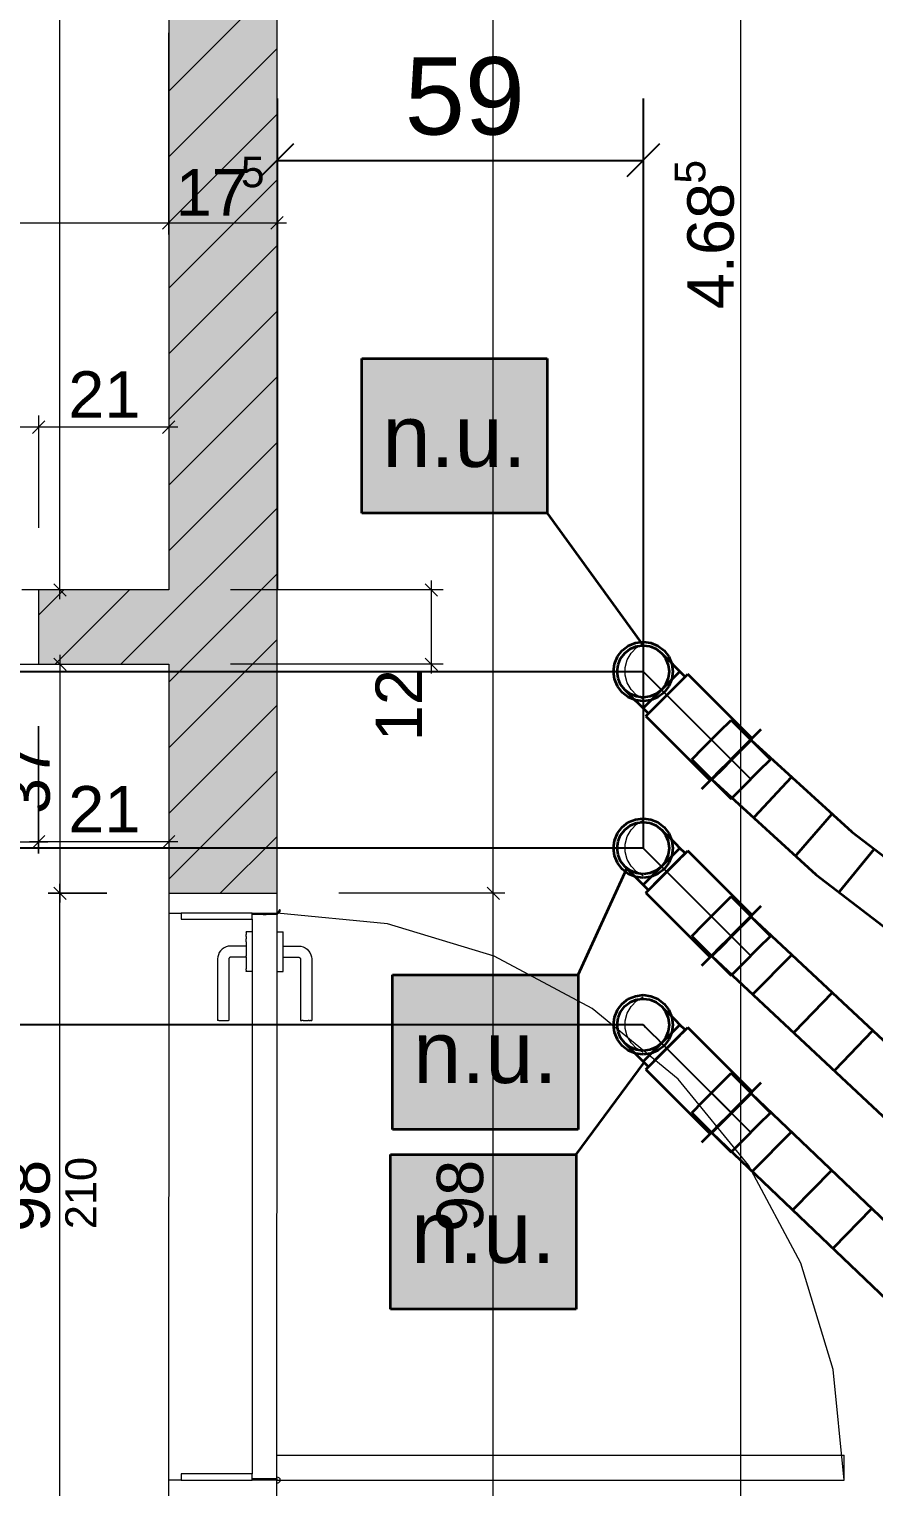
# Model space of a CAD drawing. Extents: x 0 to 1189, y 0 to 841.
# Drawn here: x 161.24 to 188.52, y 641.16 to 688.26 of the extents above; entities that cross this region are included whole.
import ezdxf
from ezdxf.lldxf.tags import DXFTag

# ---------------------------------------------------------------- set-up
doc = ezdxf.new("R2010")
doc.units = 0
doc.linetypes.add('_Hiddenline_', pattern=[3, 2, -1])
doc.layers.get('0').update_dxf_attribs({"lineweight": 35})
for name, color, linetype, lineweight in [('211.6 Mauerwerk Kontur', 7, 'Continuous', 25), ('255 Plangrafiken', 7, 'Continuous', 25), ('273.0 Innentüren', 7, 'Continuous', 25), ('Bemassung', 7, 'Continuous', 25), ('Hilfskörper', 7, 'Continuous', 25)]:
    doc.layers.add(name, color=color, linetype=linetype, lineweight=lineweight)
doc.layers.add('L_Abluft_eingelegt', color=7, linetype='fein_strichliert', lineweight=35, true_color=0xffcc00)
doc.layers.add('L_Mass', color=5, linetype='Continuous', lineweight=25, true_color=0x0000ff)
doc.styles.get("Standard").update_dxf_attribs({"font": 'arial.ttf'})
tags = doc.linetypes.add('DASHED2', pattern=[9.525, 6.35, -3.175]).pattern_tags.tags
tags[6:7] = [DXFTag(74, 4), DXFTag(75, 0), DXFTag(340, '0'), DXFTag(46, 1.0), DXFTag(50, 0.0), DXFTag(44, 0.0), DXFTag(45, 0.0)]
tags[4:5] = [DXFTag(74, 4), DXFTag(75, 0), DXFTag(340, '0'), DXFTag(46, 1.0), DXFTag(50, 0.0), DXFTag(44, 0.0), DXFTag(45, 0.0)]
tags = doc.linetypes.add('fein_strichliert', pattern=[4, 1, -2, 1]).pattern_tags.tags
tags[8:9] = [DXFTag(74, 4), DXFTag(75, 0), DXFTag(340, '0'), DXFTag(46, 0.0), DXFTag(50, 0.0), DXFTag(44, 0.0), DXFTag(45, 0.0)]
tags[6:7] = [DXFTag(74, 4), DXFTag(75, 0), DXFTag(340, '0'), DXFTag(46, 0.0), DXFTag(50, 0.0), DXFTag(44, 0.0), DXFTag(45, 0.0)]
tags[4:5] = [DXFTag(74, 4), DXFTag(75, 0), DXFTag(340, '0'), DXFTag(46, 0.0), DXFTag(50, 0.0), DXFTag(44, 0.0), DXFTag(45, 0.0)]
tags = doc.linetypes.add('STRICHPUNKT2', pattern=[12.7, 6.35, -3.175, 0, -3.175]).pattern_tags.tags
tags[10:11] = [DXFTag(74, 4), DXFTag(75, 0), DXFTag(340, '0'), DXFTag(46, 0.0), DXFTag(50, 0.0), DXFTag(44, 0.0), DXFTag(45, 0.0)]
tags[8:9] = [DXFTag(74, 4), DXFTag(75, 0), DXFTag(340, '0'), DXFTag(46, 0.0), DXFTag(50, 0.0), DXFTag(44, 0.0), DXFTag(45, 0.0)]
tags[6:7] = [DXFTag(74, 4), DXFTag(75, 0), DXFTag(340, '0'), DXFTag(46, 0.0), DXFTag(50, 0.0), DXFTag(44, 0.0), DXFTag(45, 0.0)]
tags[4:5] = [DXFTag(74, 4), DXFTag(75, 0), DXFTag(340, '0'), DXFTag(46, 0.0), DXFTag(50, 0.0), DXFTag(44, 0.0), DXFTag(45, 0.0)]
tags = doc.linetypes.add('Wipeout_Contour', pattern=[1, 0, -1]).pattern_tags.tags
tags[6:7] = [DXFTag(74, 4), DXFTag(75, 0), DXFTag(340, '0'), DXFTag(46, 1.0), DXFTag(50, 0.0), DXFTag(44, 0.0), DXFTag(45, 0.0)]
tags[4:5] = [DXFTag(74, 4), DXFTag(75, 0), DXFTag(340, '0'), DXFTag(46, 1.0), DXFTag(50, 0.0), DXFTag(44, 0.0), DXFTag(45, 0.0)]

# ---------------------------------------------------------------- blocks, each defined once
blk = doc.blocks.new('Referenz-A0SO6TOG06', base_point=(4.401, 96.704))
at = {"layer": '211.6 Mauerwerk Kontur', "color": 0, "lineweight": 18}
for p, q in [((165.745, 728.441), (165.743, 670.141)), ((169.243, 660.341), (169.245, 728.441)), ((165.743, 670.141), (161.543, 670.142)), ((161.543, 670.142), (161.543, 667.742)), ((161.543, 667.742), (165.743, 667.741)), ((165.743, 667.741), (165.743, 660.341)), ((165.743, 660.341), (169.243, 660.341))]:
    blk.add_line(p, q, dxfattribs=at)
at = {"layer": '255 Plangrafiken', "color": 0, "linetype": 'Wipeout_Contour', "lineweight": 0, "ltscale": 50.118376}
for p, q in [((165.745, 728.441), (165.743, 670.141)), ((169.243, 660.341), (169.245, 728.441)), ((165.743, 670.141), (161.543, 670.142)), ((161.543, 670.142), (161.543, 667.742)), ((161.543, 667.742), (165.743, 667.741)), ((165.743, 667.741), (165.743, 660.341)), ((165.743, 660.341), (169.243, 660.341))]:
    blk.add_line(p, q, dxfattribs=at)
at = {"layer": '255 Plangrafiken', "color": 0, "lineweight": 13}
for p, q in [((165.744, 686.256), (169.244, 689.756)), ((165.744, 684.134), (169.244, 687.634)), ((165.744, 682.013), (169.244, 685.513)), ((165.744, 679.892), (169.244, 683.392)), ((165.744, 677.77), (169.244, 681.27)), ((165.743, 675.649), (169.243, 679.149)), ((165.743, 673.528), (169.243, 677.028)), ((165.743, 671.406), (169.243, 674.906)), ((164.2, 667.741), (169.243, 672.785)), ((165.743, 667.163), (169.243, 670.663)), ((161.543, 669.327), (162.357, 670.141)), ((162.079, 667.742), (164.479, 670.141)), ((165.743, 665.042), (169.243, 668.542)), ((165.743, 662.921), (169.243, 666.421)), ((165.743, 660.799), (169.243, 664.299)), ((167.406, 660.341), (169.243, 662.178))]:
    blk.add_line(p, q, dxfattribs=at)
at = {"layer": '255 Plangrafiken', "color": 7, "linetype": 'Wipeout_Contour', "lineweight": 0, "ltscale": 50.118376, "true_color": 0xffffff}
for points in [[(165.743, 670.141), (169.243, 670.141), (165.745, 728.441)], [(169.243, 670.141), (165.745, 728.441), (169.245, 728.441)], [(161.543, 670.141), (165.743, 670.141), (161.543, 670.142)], [(169.243, 667.742), (161.543, 667.742), (169.243, 670.141)], [(161.543, 667.742), (169.243, 670.141), (161.543, 670.141)], [(165.743, 667.741), (169.243, 667.742), (161.543, 667.742)], [(169.243, 667.741), (165.743, 667.741), (169.243, 667.742)], [(169.243, 660.341), (165.743, 660.341), (169.243, 667.741)], [(165.743, 660.341), (169.243, 667.741), (165.743, 667.741)], [(169.243, 660.341), (169.243, 660.341), (165.743, 660.341)]]:
    blk.add_solid(points, dxfattribs=at)
at = {"layer": '273.0 Innentüren', "color": 0, "lineweight": 13}
for p, q in [((161.543, 670.142), (161.003, 670.142)), ((160.903, 667.742), (161.543, 667.742)), ((165.743, 660.341), (165.743, 659.701)), ((169.243, 659.718), (169.243, 660.341)), ((165.743, 659.701), (166.143, 659.701)), ((166.143, 659.701), (166.143, 659.501)), ((168.443, 659.701), (166.143, 659.701)), ((166.143, 659.501), (168.443, 659.501)), ((168.443, 659.651), (168.443, 659.701)), ((168.443, 659.701), (168.589, 659.701)), ((168.443, 659.501), (168.443, 659.651)), ((168.589, 659.651), (168.443, 659.651)), ((168.443, 659.501), (168.443, 659.091)), ((168.589, 659.701), (168.589, 659.681)), ((168.589, 659.701), (168.666, 659.701)), ((168.666, 659.681), (168.589, 659.681)), ((168.589, 659.651), (168.589, 659.671)), ((168.589, 659.671), (168.676, 659.671)), ((168.676, 659.651), (168.589, 659.651)), ((168.666, 659.701), (168.666, 659.681)), ((168.666, 659.701), (168.684, 659.701)), ((168.666, 659.681), (168.684, 659.681)), ((168.676, 659.651), (168.676, 659.671)), ((168.684, 659.671), (168.676, 659.671)), ((168.684, 659.651), (168.676, 659.651)), ((168.684, 659.701), (168.684, 659.681)), ((168.684, 659.701), (168.938, 659.701)), ((168.684, 659.681), (168.684, 659.671)), ((168.938, 659.681), (168.684, 659.681)), ((168.684, 659.671), (168.684, 659.651)), ((168.684, 659.671), (168.938, 659.671)), ((168.792, 659.651), (168.684, 659.651)), ((168.794, 659.651), (168.792, 659.651)), ((168.794, 659.651), (168.892, 659.651)), ((168.894, 659.651), (168.892, 659.651)), ((168.938, 659.651), (168.894, 659.651)), ((168.938, 659.681), (168.938, 659.701)), ((168.938, 659.701), (168.963, 659.701)), ((168.938, 659.671), (168.938, 659.681)), ((168.991, 659.681), (168.938, 659.681)), ((168.938, 659.651), (168.938, 659.671)), ((168.946, 659.671), (168.938, 659.671)), ((168.946, 659.651), (168.938, 659.651)), ((168.946, 659.651), (168.946, 659.671)), ((168.946, 659.671), (169.097, 659.671)), ((169.097, 659.651), (168.946, 659.651)), ((168.964, 659.697), (168.963, 659.701)), ((168.963, 659.701), (168.991, 659.701)), ((168.976, 659.686), (168.964, 659.697)), ((168.991, 659.681), (168.976, 659.686)), ((168.991, 659.701), (168.991, 659.681)), ((168.991, 659.701), (169.243, 659.701)), ((169.226, 659.681), (168.991, 659.681)), ((169.097, 659.651), (169.097, 659.671)), ((169.243, 659.651), (169.097, 659.651)), ((169.226, 659.681), (169.243, 659.686)), ((169.273, 659.726), (169.243, 659.718)), ((169.243, 659.701), (169.243, 659.718)), ((169.243, 659.701), (169.243, 659.686)), ((172.817, 659.349), (169.243, 659.701)), ((169.243, 659.686), (169.288, 659.698)), ((169.243, 659.686), (169.243, 659.651)), ((169.243, 659.091), (169.243, 659.651)), ((169.273, 659.726), (169.307, 659.761)), ((169.288, 659.698), (169.333, 659.745)), ((169.307, 659.761), (169.317, 659.791)), ((169.319, 659.808), (169.317, 659.791)), ((169.35, 659.808), (169.319, 659.808)), ((169.346, 659.775), (169.333, 659.745)), ((169.346, 659.775), (169.35, 659.808)), ((168.243, 659.082), (168.243, 659.091)), ((168.443, 659.091), (168.243, 659.091)), ((168.243, 659.082), (168.243, 659.053)), ((168.243, 659.053), (168.243, 659.006)), ((168.243, 658.942), (168.243, 659.006)), ((168.243, 658.942), (168.243, 658.863)), ((168.443, 659.091), (168.443, 659.082)), ((168.443, 659.082), (168.443, 659.053)), ((168.443, 659.053), (168.443, 659.006)), ((168.443, 659.006), (168.443, 658.942)), ((168.443, 658.942), (168.443, 658.863)), ((169.243, 659.082), (169.243, 659.091)), ((169.243, 659.091), (169.443, 659.091)), ((169.243, 659.053), (169.243, 659.082)), ((169.243, 659.006), (169.243, 659.053)), ((169.243, 658.942), (169.243, 659.006)), ((169.243, 658.863), (169.243, 658.942)), ((169.443, 659.082), (169.443, 659.091)), ((169.443, 659.053), (169.443, 659.082)), ((169.443, 659.006), (169.443, 659.053)), ((169.443, 658.942), (169.443, 659.006)), ((169.443, 658.863), (169.443, 658.942)), ((176.254, 658.307), (172.817, 659.349)), ((167.421, 658.482), (167.379, 658.422)), ((167.473, 658.534), (167.421, 658.482)), ((167.533, 658.576), (167.473, 658.534)), ((167.599, 658.607), (167.533, 658.576)), ((167.67, 658.626), (167.599, 658.607)), ((167.735, 658.631), (167.67, 658.626)), ((168.243, 658.631), (167.735, 658.631)), ((168.243, 658.771), (168.243, 658.863)), ((168.243, 658.771), (168.243, 658.67)), ((168.243, 658.67), (168.243, 658.631)), ((168.243, 658.631), (168.243, 658.607)), ((168.243, 658.607), (168.243, 658.589)), ((168.243, 658.589), (168.243, 658.567)), ((168.243, 658.567), (168.243, 658.562)), ((168.243, 658.562), (168.243, 658.541)), ((168.243, 658.541), (168.243, 658.513)), ((168.243, 658.513), (168.243, 658.483)), ((168.243, 658.483), (168.243, 658.451)), ((168.243, 658.451), (168.243, 658.42)), ((168.443, 658.863), (168.443, 658.771)), ((168.443, 658.771), (168.443, 658.67)), ((168.443, 658.67), (168.443, 658.562)), ((168.443, 658.562), (168.443, 658.451)), ((168.443, 658.451), (168.443, 658.34)), ((169.243, 658.771), (169.243, 658.863)), ((169.243, 658.67), (169.243, 658.771)), ((169.243, 658.562), (169.243, 658.67)), ((169.243, 658.451), (169.243, 658.562)), ((169.243, 658.34), (169.243, 658.451)), ((169.443, 658.771), (169.443, 658.863)), ((169.443, 658.67), (169.443, 658.771)), ((169.443, 658.631), (169.443, 658.67)), ((169.443, 658.631), (169.951, 658.631)), ((169.443, 658.607), (169.443, 658.631)), ((169.443, 658.589), (169.443, 658.607)), ((169.443, 658.567), (169.443, 658.589)), ((169.443, 658.562), (169.443, 658.567)), ((169.443, 658.541), (169.443, 658.562)), ((169.443, 658.513), (169.443, 658.541)), ((169.443, 658.483), (169.443, 658.513)), ((169.443, 658.451), (169.443, 658.483)), ((169.443, 658.42), (169.443, 658.451)), ((169.951, 658.631), (170.016, 658.626)), ((170.016, 658.626), (170.087, 658.607)), ((170.087, 658.607), (170.153, 658.576)), ((170.153, 658.576), (170.213, 658.534)), ((170.213, 658.534), (170.265, 658.482)), ((170.265, 658.482), (170.307, 658.422)), ((167.329, 658.284), (167.323, 658.219)), ((167.323, 658.219), (167.323, 656.231)), ((167.348, 658.355), (167.329, 658.284)), ((167.379, 658.422), (167.348, 658.355)), ((167.685, 658.222), (167.683, 658.203)), ((167.683, 658.203), (167.683, 656.231)), ((167.687, 658.232), (167.685, 658.222)), ((167.692, 658.241), (167.687, 658.232)), ((167.698, 658.249), (167.692, 658.241)), ((167.705, 658.257), (167.698, 658.249)), ((167.713, 658.263), (167.705, 658.257)), ((167.723, 658.267), (167.713, 658.263)), ((167.733, 658.27), (167.723, 658.267)), ((167.751, 658.271), (167.733, 658.27)), ((168.243, 658.271), (167.751, 658.271)), ((168.243, 658.42), (168.243, 658.39)), ((168.243, 658.39), (168.243, 658.361)), ((168.243, 658.361), (168.243, 658.34)), ((168.243, 658.34), (168.243, 658.336)), ((168.243, 658.336), (168.243, 658.313)), ((168.243, 658.282), (168.243, 658.313)), ((168.243, 658.282), (168.243, 658.274)), ((168.243, 658.274), (168.243, 658.271)), ((168.243, 658.271), (168.243, 658.232)), ((168.243, 658.232), (168.243, 658.131)), ((168.243, 658.131), (168.243, 658.04)), ((168.243, 658.04), (168.243, 657.961)), ((168.243, 657.961), (168.243, 657.897)), ((168.443, 658.34), (168.443, 658.232)), ((168.443, 658.232), (168.443, 658.131)), ((168.443, 658.131), (168.443, 658.04)), ((168.443, 658.04), (168.443, 657.961)), ((168.443, 657.961), (168.443, 657.897)), ((169.243, 658.232), (169.243, 658.34)), ((169.243, 658.131), (169.243, 658.232)), ((169.243, 658.04), (169.243, 658.131)), ((169.243, 657.961), (169.243, 658.04)), ((169.243, 657.897), (169.243, 657.961)), ((169.443, 658.39), (169.443, 658.42)), ((169.443, 658.361), (169.443, 658.39)), ((169.443, 658.34), (169.443, 658.361)), ((169.443, 658.336), (169.443, 658.34)), ((169.443, 658.313), (169.443, 658.336)), ((169.443, 658.282), (169.443, 658.313)), ((169.443, 658.274), (169.443, 658.282)), ((169.443, 658.271), (169.443, 658.274)), ((169.443, 658.271), (169.935, 658.271)), ((169.443, 658.232), (169.443, 658.271)), ((169.443, 658.131), (169.443, 658.232)), ((169.443, 658.04), (169.443, 658.131)), ((169.443, 657.961), (169.443, 658.04)), ((169.443, 657.897), (169.443, 657.961)), ((169.935, 658.271), (169.953, 658.27)), ((169.953, 658.27), (169.963, 658.267)), ((169.963, 658.267), (169.973, 658.263)), ((169.973, 658.263), (169.981, 658.257)), ((169.981, 658.257), (169.988, 658.249)), ((169.988, 658.249), (169.994, 658.241)), ((169.994, 658.241), (169.999, 658.232)), ((169.999, 658.232), (170.001, 658.222)), ((170.001, 658.222), (170.003, 658.203)), ((170.003, 658.203), (170.003, 656.231)), ((170.307, 658.422), (170.338, 658.355)), ((170.338, 658.355), (170.357, 658.284)), ((170.357, 658.284), (170.363, 658.219)), ((170.363, 658.219), (170.363, 656.231)), ((179.421, 656.613), (176.254, 658.307)), ((168.243, 657.85), (168.243, 657.897)), ((168.243, 657.85), (168.243, 657.821)), ((168.243, 657.811), (168.243, 657.821)), ((168.443, 657.811), (168.243, 657.811)), ((168.443, 657.811), (168.442, 641.581)), ((168.443, 657.897), (168.443, 657.85)), ((168.443, 657.85), (168.443, 657.821)), ((168.443, 657.821), (168.443, 657.811)), ((169.242, 642.181), (169.243, 657.811)), ((169.243, 657.85), (169.243, 657.897)), ((169.243, 657.821), (169.243, 657.85)), ((169.243, 657.811), (169.243, 657.821)), ((169.243, 657.811), (169.443, 657.811)), ((169.443, 657.85), (169.443, 657.897)), ((169.443, 657.821), (169.443, 657.85)), ((169.443, 657.811), (169.443, 657.821)), ((182.197, 654.335), (179.421, 656.613)), ((167.365, 656.231), (167.323, 656.231)), ((167.365, 656.231), (167.387, 656.231)), ((167.387, 656.231), (167.413, 656.231)), ((167.413, 656.231), (167.441, 656.231)), ((167.441, 656.231), (167.472, 656.231)), ((167.472, 656.231), (167.503, 656.231)), ((167.503, 656.231), (167.534, 656.231)), ((167.534, 656.231), (167.564, 656.231)), ((167.564, 656.231), (167.593, 656.231)), ((167.593, 656.231), (167.641, 656.231)), ((167.641, 656.231), (167.659, 656.231)), ((167.659, 656.231), (167.672, 656.231)), ((167.683, 656.231), (167.672, 656.231)), ((170.003, 656.231), (170.014, 656.231)), ((170.014, 656.231), (170.027, 656.231)), ((170.027, 656.231), (170.045, 656.231)), ((170.093, 656.231), (170.045, 656.231)), ((170.093, 656.231), (170.121, 656.231)), ((170.121, 656.231), (170.152, 656.231)), ((170.152, 656.231), (170.183, 656.231)), ((170.183, 656.231), (170.214, 656.231)), ((170.214, 656.231), (170.244, 656.231)), ((170.273, 656.231), (170.244, 656.231)), ((170.273, 656.231), (170.299, 656.231)), ((170.321, 656.231), (170.299, 656.231)), ((170.321, 656.231), (170.363, 656.231)), ((184.475, 651.559), (182.197, 654.335)), ((186.168, 648.392), (184.475, 651.559)), ((187.211, 644.955), (186.168, 648.392)), ((187.562, 641.381), (187.211, 644.955)), ((169.242, 642.181), (187.562, 642.181)), ((169.242, 641.481), (169.242, 642.181)), ((187.562, 641.381), (187.562, 642.181)), ((168.442, 641.581), (166.142, 641.581)), ((166.142, 641.581), (166.142, 641.381)), ((168.442, 641.431), (168.442, 641.581)), ((169.242, 641.481), (169.268, 641.478)), ((169.242, 641.431), (169.242, 641.481)), ((169.268, 641.478), (169.292, 641.468)), ((165.742, 641.381), (165.742, 640.741)), ((166.142, 641.381), (165.742, 641.381)), ((166.142, 641.381), (168.442, 641.381)), ((168.442, 641.381), (168.442, 641.431)), ((168.442, 641.431), (169.156, 641.431)), ((169.142, 641.381), (168.442, 641.381)), ((169.142, 641.381), (169.146, 641.407)), ((169.242, 641.381), (169.142, 641.381)), ((169.146, 641.407), (169.156, 641.431)), ((169.156, 641.431), (169.242, 641.431)), ((169.242, 641.431), (169.242, 641.381)), ((169.242, 641.281), (169.242, 641.381)), ((169.242, 641.381), (169.342, 641.381)), ((169.268, 641.285), (169.242, 641.281)), ((169.242, 640.741), (169.242, 641.281)), ((169.292, 641.295), (169.268, 641.285)), ((169.292, 641.468), (169.313, 641.452)), ((169.313, 641.311), (169.292, 641.295)), ((169.313, 641.452), (169.329, 641.431)), ((169.329, 641.331), (169.313, 641.311)), ((169.329, 641.431), (169.339, 641.407)), ((169.339, 641.355), (169.329, 641.331)), ((169.339, 641.407), (169.342, 641.381)), ((169.342, 641.381), (169.339, 641.355)), ((169.342, 641.381), (187.562, 641.381))]:
    blk.add_line(p, q, dxfattribs=at)
at = {"layer": 'Bemassung', "color": 0, "lineweight": 13}
for p, q in [((162.23, 670.141), (162.23, 728.441)), ((176.23, 660.341), (176.23, 728.441)), ((184.23, 634.741), (184.23, 728.441)), ((165.744, 681.626), (165.744, 688.141)), ((169.244, 681.626), (169.244, 687.097)), ((137.743, 682.001), (165.744, 682.001)), ((165.444, 682.001), (165.744, 682.001)), ((165.544, 681.801), (165.944, 682.201)), ((165.944, 682.201), (165.544, 681.801)), ((165.744, 681.626), (165.744, 682.376)), ((165.744, 682.001), (166.044, 682.001)), ((165.744, 682.001), (169.244, 682.001)), ((169.044, 681.801), (169.444, 682.201)), ((169.244, 682.001), (169.544, 682.001)), ((161.543, 675.4), (141.943, 675.4)), ((161.543, 675.4), (161.243, 675.4)), ((161.343, 675.2), (161.743, 675.6)), ((161.743, 675.6), (161.343, 675.2)), ((161.543, 675.775), (161.543, 672.142)), ((161.543, 675.775), (161.543, 672.142)), ((161.843, 675.4), (161.543, 675.4)), ((165.743, 675.4), (161.543, 675.4)), ((165.543, 675.2), (165.943, 675.6)), ((165.743, 675.775), (165.743, 672.141)), ((166.043, 675.4), (165.743, 675.4)), ((162.03, 670.341), (162.43, 669.941)), ((174.43, 669.941), (174.03, 670.341)), ((174.23, 670.141), (174.23, 670.441)), ((163.743, 670.141), (161.855, 670.141)), ((162.23, 669.841), (162.23, 670.141)), ((174.605, 670.141), (167.743, 670.141)), ((174.23, 667.741), (174.23, 670.141)), ((162.43, 667.541), (162.03, 667.941)), ((162.23, 668.041), (162.23, 667.741)), ((174.03, 667.941), (174.43, 667.541)), ((161.855, 667.741), (163.743, 667.741)), ((162.23, 667.741), (162.23, 660.341)), ((174.605, 667.741), (167.743, 667.741)), ((174.23, 667.441), (174.23, 667.741)), ((161.543, 661.626), (161.543, 665.742)), ((161.543, 665.742), (161.543, 661.626)), ((165.743, 665.741), (165.743, 661.626)), ((161.343, 661.801), (161.743, 662.201)), ((161.743, 662.201), (161.343, 661.801)), ((165.543, 661.801), (165.943, 662.201)), ((141.943, 662.001), (161.543, 662.001)), ((161.543, 662.001), (161.243, 662.001)), ((161.543, 662.001), (161.843, 662.001)), ((165.743, 662.001), (161.543, 662.001)), ((166.043, 662.001), (165.743, 662.001)), ((163.743, 660.341), (161.855, 660.341)), ((161.855, 660.341), (163.743, 660.341)), ((162.43, 660.141), (162.03, 660.541)), ((162.03, 660.541), (162.43, 660.141)), ((162.23, 660.341), (162.23, 660.641)), ((162.23, 640.741), (162.23, 660.341)), ((162.23, 660.341), (162.23, 660.041)), ((176.605, 660.341), (171.243, 660.341)), ((176.605, 660.341), (171.243, 660.341)), ((176.03, 660.541), (176.43, 660.141)), ((176.43, 660.141), (176.03, 660.541)), ((176.23, 660.341), (176.23, 660.641)), ((176.23, 660.041), (176.23, 660.341)), ((176.23, 640.741), (176.23, 660.341))]:
    blk.add_line(p, q, dxfattribs=at)
at = {"layer": 'Hilfskörper', "color": 0, "linetype": 'DASHED2', "lineweight": 13, "ltscale": 0.13}
blk.add_line((165.743, 659.701), (165.742, 641.381), dxfattribs=at)
at = {"layer": 'Bemassung', "color": 0, "linetype": 'Continuous', "lineweight": 13, "ltscale": 0.13, "attachment_point": 1}
for s, insert, char_height in [('{\\fArial;5}', (168.074, 684.141), 0.99), ('{\\fArial;17}', (165.972, 683.736), 1.5), ('{\\fArial;21}', (162.499, 677.205), 1.5), ('{\\fArial;21}', (162.499, 663.805), 1.5)]:
    blk.add_mtext(s, dxfattribs=dict(at, insert=insert, char_height=char_height))
at = {"layer": 'Bemassung', "color": 0, "linetype": 'Continuous', "lineweight": 13, "ltscale": 0.13, "attachment_point": 1, "rotation": 90}
for s, insert, char_height in [('{\\fArial;5}', (182.091, 683.265), 0.99), ('{\\fArial;4.68}', (182.496, 679.212), 1.5), ('{\\fArial;12}', (172.425, 665.253), 1.5), ('{\\fArial;37}', (160.403, 662.897), 1.5), ('{\\fArial;98}', (160.403, 649.397), 1.5), ('{\\fArial;98}', (174.403, 649.397), 1.5)]:
    blk.add_mtext(s, dxfattribs=dict(at, insert=insert, char_height=char_height))
at = {"layer": 'Bemassung', "color": 0, "lineweight": 13, "insert": (162.404, 649.488), "char_height": 1.00012, "attachment_point": 1, "rotation": 90}
blk.add_mtext('{\\fArial;210}', dxfattribs=at)
blk = doc.blocks.new('Kunststoffbogen 90°-A0SO6TOK06', base_point=(180.109, 663.986))
at = {"color": 0, "linetype": 'ByBlock', "lineweight": -2, "ltscale": 0.35}
for p, q in [((180.39, 668.186), (180.589, 668.339)), ((180.589, 668.339), (180.821, 668.435)), ((180.821, 668.435), (181.069, 668.467)), ((180.852, 668.319), (181.069, 668.347)), ((181.069, 668.467), (181.318, 668.435)), ((181.069, 668.347), (181.287, 668.319)), ((181.318, 668.435), (181.549, 668.339)), ((181.549, 668.339), (181.748, 668.186)), ((180.142, 667.756), (180.238, 667.987)), ((180.238, 667.987), (180.39, 668.186)), ((180.258, 667.725), (180.342, 667.927)), ((180.342, 667.927), (180.475, 668.101)), ((180.475, 668.101), (180.649, 668.235)), ((180.649, 668.235), (180.852, 668.319)), ((181.287, 668.319), (181.489, 668.235)), ((181.489, 668.235), (181.663, 668.101)), ((181.663, 668.101), (181.683, 668.081)), ((181.663, 668.101), (181.797, 667.927)), ((181.683, 668.081), (181.743, 668.022)), ((181.743, 668.022), (181.837, 667.927)), ((181.748, 668.186), (181.901, 667.987)), ((181.797, 667.927), (181.881, 667.725)), ((181.837, 667.927), (181.96, 667.804)), ((181.901, 667.987), (181.996, 667.756)), ((180.109, 667.507), (180.142, 667.756)), ((180.142, 667.259), (180.109, 667.507)), ((180.229, 667.507), (180.258, 667.725)), ((180.258, 667.29), (180.229, 667.507)), ((181.881, 667.725), (181.909, 667.507)), ((181.909, 667.507), (181.881, 667.29)), ((182.257, 667.507), (181.909, 667.159)), ((181.96, 667.804), (182.103, 667.661)), ((181.996, 667.756), (182.029, 667.507)), ((182.029, 667.507), (181.996, 667.259)), ((182.103, 667.661), (182.257, 667.507)), ((182.114, 667.025), (182.512, 667.423)), ((182.427, 667.338), (182.257, 667.507)), ((184.591, 665.344), (182.512, 667.423)), ((180.238, 667.027), (180.142, 667.259)), ((180.39, 666.829), (180.238, 667.027)), ((180.342, 667.087), (180.258, 667.29)), ((180.475, 666.913), (180.342, 667.087)), ((180.475, 666.913), (180.495, 666.893)), ((180.649, 666.78), (180.475, 666.913)), ((181.909, 667.159), (181.417, 666.667)), ((181.663, 666.913), (181.489, 666.78)), ((181.552, 666.463), (182.114, 667.025)), ((182.079, 666.99), (181.587, 666.498)), ((181.797, 667.087), (181.663, 666.913)), ((181.901, 667.027), (181.748, 666.829)), ((181.881, 667.29), (181.797, 667.087)), ((181.996, 667.259), (181.901, 667.027)), ((182.427, 667.338), (182.079, 666.99)), ((180.589, 666.676), (180.39, 666.829)), ((180.495, 666.893), (180.555, 666.834)), ((180.555, 666.834), (180.649, 666.739)), ((180.821, 666.58), (180.589, 666.676)), ((180.852, 666.696), (180.649, 666.78)), ((180.649, 666.739), (180.772, 666.616)), ((180.772, 666.616), (180.915, 666.473)), ((181.069, 666.547), (180.821, 666.58)), ((181.069, 666.667), (180.852, 666.696)), ((180.915, 666.473), (181.069, 666.319)), ((181.287, 666.696), (181.069, 666.667)), ((181.417, 666.667), (181.069, 666.319)), ((181.318, 666.58), (181.069, 666.547)), ((181.154, 666.065), (181.552, 666.463)), ((181.587, 666.498), (181.239, 666.15)), ((181.489, 666.78), (181.287, 666.696)), ((181.549, 666.676), (181.318, 666.58)), ((181.748, 666.829), (181.549, 666.676)), ((181.069, 666.319), (181.239, 666.15)), ((181.154, 666.065), (183.233, 663.986)), ((184.193, 664.946), (184.591, 665.344)), ((183.631, 664.384), (184.193, 664.946)), ((183.233, 663.986), (183.631, 664.384))]:
    blk.add_line(p, q, dxfattribs=at)
at = {"color": 0, "linetype": '_Hiddenline_', "lineweight": 18}
for p, q in [((180.854, 668.277), (181.069, 668.407)), ((180.492, 667.633), (180.556, 667.877)), ((180.556, 667.877), (180.679, 668.096)), ((180.679, 668.096), (180.854, 668.277)), ((180.492, 667.382), (180.492, 667.633)), ((180.556, 667.138), (180.492, 667.382)), ((180.679, 666.919), (180.556, 667.138)), ((180.854, 666.738), (180.679, 666.919)), ((181.069, 666.607), (180.854, 666.738))]:
    blk.add_line(p, q, dxfattribs=at)
at = {"color": 0, "linetype": 'STRICHPUNKT2', "lineweight": 25, "ltscale": 0.25}
for p, q in [((181.069, 667.507), (181.069, 667.507)), ((181.069, 667.507), (181.089, 667.487)), ((181.089, 667.487), (181.149, 667.428)), ((181.149, 667.428), (181.243, 667.333)), ((181.243, 667.333), (181.366, 667.21)), ((181.366, 667.21), (181.509, 667.067)), ((181.509, 667.067), (181.663, 666.913)), ((181.663, 666.913), (183.912, 664.665))]:
    blk.add_line(p, q, dxfattribs=at)
blk = doc.blocks.new('Bauteilbeschriftung-A0SO6TOM06', base_point=(171.98, 668.392))
at = {"color": 0, "linetype": 'Continuous', "lineweight": -2, "ltscale": 0.35}
for p, q in [((171.98, 677.616), (177.972, 677.616)), ((171.98, 672.616), (171.98, 677.616)), ((177.972, 677.616), (177.972, 672.616)), ((177.972, 672.616), (171.98, 672.616))]:
    blk.add_line(p, q, dxfattribs=at)
at = {"color": 0, "linetype": 'ByBlock', "lineweight": -2, "ltscale": 0.35}
blk.add_line((177.972, 672.616), (181.037, 668.392), dxfattribs=at)
at = {"color": 7, "linetype": 'ByBlock', "lineweight": -2, "ltscale": 0.35, "true_color": 0xffffff}
for points in [[(171.98, 672.616), (177.972, 672.616), (171.98, 677.616)], [(177.972, 672.616), (171.98, 677.616), (177.972, 677.616)]]:
    blk.add_solid(points, dxfattribs=at)
at = {"color": 0, "linetype": 'ByBlock', "lineweight": -2, "ltscale": 0.35, "insert": (172.647, 676.116), "char_height": 2, "attachment_point": 1}
blk.add_mtext('{\\fArial;n.u.}', dxfattribs=at)
blk = doc.blocks.new('Verbindungselement 90-A0SO6TPA06', base_point=(182.639, 663.392))
at = {"color": 0, "linetype": 'ByBlock', "lineweight": -2, "ltscale": 0.35}
for p, q in [((184.873, 665.626), (182.95, 663.703)), ((183.012, 665.038), (183.539, 665.565)), ((183.539, 665.565), (183.912, 665.938)), ((185.185, 664.665), (183.912, 665.938)), ((182.639, 664.665), (183.012, 665.038)), ((184.362, 665.115), (184.23, 664.983)), ((184.463, 665.216), (184.362, 665.115)), ((184.526, 665.28), (184.463, 665.216)), ((184.548, 665.301), (184.526, 665.28)), ((182.639, 664.665), (183.912, 663.392)), ((183.912, 664.665), (183.747, 664.5)), ((184.076, 664.83), (183.912, 664.665)), ((184.23, 664.983), (184.076, 664.83)), ((184.812, 664.292), (185.185, 664.665)), ((183.361, 664.114), (183.297, 664.05)), ((183.462, 664.215), (183.361, 664.114)), ((183.594, 664.347), (183.462, 664.215)), ((183.747, 664.5), (183.594, 664.347)), ((184.285, 663.765), (184.812, 664.292)), ((183.297, 664.05), (183.275, 664.028)), ((183.912, 663.392), (184.285, 663.765))]:
    blk.add_line(p, q, dxfattribs=at)
at = {"color": 0, "linetype": 'STRICHPUNKT2', "lineweight": 25, "ltscale": 0.25}
blk.add_line((184.548, 664.028), (183.275, 665.301), dxfattribs=at)
blk = doc.blocks.new('Kunststoffbogen 90°-A0SO6TQ806', base_point=(180.109, 658.279))
at = {"color": 0, "linetype": 'ByBlock', "lineweight": -2, "ltscale": 0.35}
for p, q in [((180.589, 662.632), (180.821, 662.728)), ((180.821, 662.728), (181.069, 662.76)), ((181.069, 662.76), (181.318, 662.728)), ((181.318, 662.728), (181.549, 662.632)), ((180.142, 662.049), (180.238, 662.28)), ((180.238, 662.28), (180.39, 662.479)), ((180.258, 662.018), (180.342, 662.22)), ((180.342, 662.22), (180.475, 662.394)), ((180.39, 662.479), (180.589, 662.632)), ((180.475, 662.394), (180.649, 662.528)), ((180.649, 662.528), (180.852, 662.612)), ((180.852, 662.612), (181.069, 662.64)), ((181.069, 662.64), (181.287, 662.612)), ((181.287, 662.612), (181.489, 662.528)), ((181.489, 662.528), (181.663, 662.394)), ((181.549, 662.632), (181.748, 662.479)), ((181.663, 662.394), (181.683, 662.374)), ((181.663, 662.394), (181.797, 662.22)), ((181.683, 662.374), (181.743, 662.315)), ((181.743, 662.315), (181.837, 662.22)), ((181.748, 662.479), (181.901, 662.28)), ((181.797, 662.22), (181.881, 662.018)), ((181.837, 662.22), (181.96, 662.097)), ((181.901, 662.28), (181.996, 662.049)), ((180.109, 661.8), (180.142, 662.049)), ((180.142, 661.552), (180.109, 661.8)), ((180.229, 661.8), (180.258, 662.018)), ((180.258, 661.583), (180.229, 661.8)), ((181.881, 662.018), (181.909, 661.8)), ((181.909, 661.8), (181.881, 661.583)), ((182.257, 661.8), (181.909, 661.452)), ((181.96, 662.097), (182.103, 661.954)), ((181.996, 662.049), (182.029, 661.8)), ((182.029, 661.8), (181.996, 661.552)), ((182.103, 661.954), (182.257, 661.8)), ((182.427, 661.631), (182.257, 661.8)), ((180.238, 661.32), (180.142, 661.552)), ((180.39, 661.121), (180.238, 661.32)), ((180.342, 661.38), (180.258, 661.583)), ((180.475, 661.206), (180.342, 661.38)), ((181.909, 661.452), (181.417, 660.96)), ((181.552, 660.755), (182.114, 661.318)), ((182.079, 661.283), (181.587, 660.791)), ((181.797, 661.38), (181.663, 661.206)), ((181.901, 661.32), (181.748, 661.121)), ((181.881, 661.583), (181.797, 661.38)), ((181.996, 661.552), (181.901, 661.32)), ((182.427, 661.631), (182.079, 661.283)), ((182.114, 661.318), (182.512, 661.715)), ((184.591, 659.637), (182.512, 661.715)), ((180.589, 660.969), (180.39, 661.121)), ((180.475, 661.206), (180.495, 661.186)), ((180.649, 661.073), (180.475, 661.206)), ((180.495, 661.186), (180.555, 661.127)), ((180.555, 661.127), (180.649, 661.032)), ((180.821, 660.873), (180.589, 660.969)), ((180.852, 660.989), (180.649, 661.073)), ((180.649, 661.032), (180.772, 660.909)), ((180.772, 660.909), (180.915, 660.766)), ((181.069, 660.84), (180.821, 660.873)), ((181.069, 660.96), (180.852, 660.989)), ((181.287, 660.989), (181.069, 660.96)), ((181.417, 660.96), (181.069, 660.612)), ((181.318, 660.873), (181.069, 660.84)), ((181.587, 660.791), (181.239, 660.443)), ((181.489, 661.073), (181.287, 660.989)), ((181.549, 660.969), (181.318, 660.873)), ((181.663, 661.206), (181.489, 661.073)), ((181.748, 661.121), (181.549, 660.969)), ((180.915, 660.766), (181.069, 660.612)), ((181.069, 660.612), (181.239, 660.443)), ((181.154, 660.358), (181.552, 660.755)), ((181.154, 660.358), (183.233, 658.279)), ((184.193, 659.239), (184.591, 659.637)), ((183.631, 658.677), (184.193, 659.239)), ((183.233, 658.279), (183.631, 658.677))]:
    blk.add_line(p, q, dxfattribs=at)
at = {"color": 0, "linetype": '_Hiddenline_', "lineweight": 18}
for p, q in [((180.854, 662.57), (181.069, 662.7)), ((180.556, 662.169), (180.679, 662.389)), ((180.679, 662.389), (180.854, 662.57)), ((180.492, 661.926), (180.556, 662.169)), ((180.492, 661.674), (180.492, 661.926)), ((180.556, 661.431), (180.492, 661.674)), ((180.679, 661.212), (180.556, 661.431)), ((180.854, 661.031), (180.679, 661.212)), ((181.069, 660.9), (180.854, 661.031))]:
    blk.add_line(p, q, dxfattribs=at)
at = {"color": 0, "linetype": 'STRICHPUNKT2', "lineweight": 25, "ltscale": 0.25}
for p, q in [((181.069, 661.8), (181.069, 661.8)), ((181.069, 661.8), (181.089, 661.78)), ((181.089, 661.78), (181.149, 661.721)), ((181.149, 661.721), (181.243, 661.626)), ((181.243, 661.626), (181.366, 661.503)), ((181.366, 661.503), (181.509, 661.36)), ((181.509, 661.36), (181.663, 661.206)), ((181.663, 661.206), (183.912, 658.958))]:
    blk.add_line(p, q, dxfattribs=at)
blk = doc.blocks.new('Bauteilbeschriftung-A0SO6TQA06', base_point=(172.976, 652.709))
at = {"color": 0, "linetype": 'ByBlock', "lineweight": -2, "ltscale": 0.35}
blk.add_line((178.968, 657.709), (180.54, 661.142), dxfattribs=at)
at = {"color": 0, "linetype": 'Continuous', "lineweight": -2, "ltscale": 0.35}
for p, q in [((172.976, 657.709), (178.968, 657.709)), ((172.976, 652.709), (172.976, 657.709)), ((178.968, 657.709), (178.968, 652.709)), ((178.968, 652.709), (172.976, 652.709))]:
    blk.add_line(p, q, dxfattribs=at)
at = {"color": 7, "linetype": 'ByBlock', "lineweight": -2, "ltscale": 0.35, "true_color": 0xffffff}
for points in [[(172.976, 652.709), (178.968, 652.709), (172.976, 657.709)], [(178.968, 652.709), (172.976, 657.709), (178.968, 657.709)]]:
    blk.add_solid(points, dxfattribs=at)
at = {"color": 0, "linetype": 'ByBlock', "lineweight": -2, "ltscale": 0.35, "insert": (173.642, 656.209), "char_height": 2, "attachment_point": 1}
blk.add_mtext('{\\fArial;n.u.}', dxfattribs=at)
blk = doc.blocks.new('Verbindungselement 90-A0SO6TRS06', base_point=(182.639, 657.685))
at = {"color": 0, "linetype": 'ByBlock', "lineweight": -2, "ltscale": 0.35}
for p, q in [((184.873, 659.919), (182.95, 657.996)), ((183.012, 659.331), (183.539, 659.858)), ((183.539, 659.858), (183.912, 660.231)), ((185.185, 658.958), (183.912, 660.231)), ((184.362, 659.408), (184.23, 659.276)), ((184.463, 659.509), (184.362, 659.408)), ((184.526, 659.572), (184.463, 659.509)), ((184.548, 659.594), (184.526, 659.572)), ((182.639, 658.958), (183.012, 659.331)), ((182.639, 658.958), (183.912, 657.685)), ((183.912, 658.958), (183.747, 658.793)), ((184.076, 659.122), (183.912, 658.958)), ((184.23, 659.276), (184.076, 659.122)), ((184.812, 658.585), (185.185, 658.958)), ((183.462, 658.508), (183.361, 658.407)), ((183.594, 658.64), (183.462, 658.508)), ((183.747, 658.793), (183.594, 658.64)), ((184.285, 658.058), (184.812, 658.585)), ((183.297, 658.343), (183.275, 658.321)), ((183.361, 658.407), (183.297, 658.343)), ((183.912, 657.685), (184.285, 658.058))]:
    blk.add_line(p, q, dxfattribs=at)
at = {"color": 0, "linetype": 'STRICHPUNKT2', "lineweight": 25, "ltscale": 0.25}
blk.add_line((184.548, 658.321), (183.275, 659.594), dxfattribs=at)
blk = doc.blocks.new('Lüftungsrohr ComfoTube 90_ Rolle à 50 m-A0SO6TT206', base_point=(183.29, 547.644))
at = {"color": 0, "linetype": 'ByBlock', "lineweight": -2, "ltscale": 0.35}
for p, q in [((184.244, 664.969), (184.477, 665.202)), ((184.477, 665.202), (184.562, 665.287)), ((184.562, 665.287), (187.809, 662.328)), ((183.926, 664.651), (183.608, 664.332)), ((183.926, 664.651), (184.244, 664.969)), ((183.375, 664.1), (183.29, 664.014)), ((183.608, 664.332), (183.375, 664.1)), ((183.29, 664.014), (186.653, 660.949)), ((185.851, 664.077), (184.661, 662.799)), ((187.159, 662.885), (186.015, 661.566)), ((187.809, 662.328), (191.295, 659.648)), ((188.517, 661.751), (187.417, 660.395)), ((186.653, 660.949), (190.248, 658.185))]:
    blk.add_line(p, q, dxfattribs=at)
blk = doc.blocks.new('Maß-A0SO6TT606', base_point=(168.713, 661.8))
at = {"color": 0, "linetype": 'ByBlock', "lineweight": -2, "ltscale": 0.25}
for p, q in [((169.243, 686.02), (169.243, 670.141)), ((181.069, 686.02), (181.069, 661.8)), ((169.774, 684.55), (168.713, 683.49)), ((181.6, 684.55), (180.539, 683.49)), ((169.243, 684.02), (181.069, 684.02))]:
    blk.add_line(p, q, dxfattribs=at)
at = {"color": 0, "linetype": 'ByBlock', "lineweight": -2, "ltscale": 0.25, "insert": (173.367, 687.353), "char_height": 2.5, "attachment_point": 1}
blk.add_mtext('{\\fArial;59}', dxfattribs=at)
blk = doc.blocks.new('Verbindungselement 90-A0SO6TTU06', base_point=(182.639, 651.978))
at = {"color": 0, "linetype": 'ByBlock', "lineweight": -2, "ltscale": 0.35}
for p, q in [((184.873, 654.212), (182.95, 652.289)), ((183.539, 654.151), (183.912, 654.523)), ((185.185, 653.251), (183.912, 654.523)), ((183.012, 653.623), (183.539, 654.151)), ((184.463, 653.802), (184.362, 653.701)), ((184.526, 653.865), (184.463, 653.802)), ((184.548, 653.887), (184.526, 653.865)), ((182.639, 653.251), (183.012, 653.623)), ((182.639, 653.251), (183.912, 651.978)), ((183.912, 653.251), (183.747, 653.086)), ((184.076, 653.415), (183.912, 653.251)), ((184.23, 653.569), (184.076, 653.415)), ((184.362, 653.701), (184.23, 653.569)), ((184.812, 652.878), (185.185, 653.251)), ((183.462, 652.801), (183.361, 652.699)), ((183.594, 652.932), (183.462, 652.801)), ((183.747, 653.086), (183.594, 652.932)), ((184.285, 652.351), (184.812, 652.878)), ((183.297, 652.636), (183.275, 652.614)), ((183.361, 652.699), (183.297, 652.636)), ((183.912, 651.978), (184.285, 652.351))]:
    blk.add_line(p, q, dxfattribs=at)
at = {"color": 0, "linetype": 'STRICHPUNKT2', "lineweight": 25, "ltscale": 0.25}
blk.add_line((184.548, 652.614), (183.275, 653.887), dxfattribs=at)
blk = doc.blocks.new('Lüftungsrohr ComfoTube 90_ Rolle à 50 m-A0SO6TTY06', base_point=(180.34, 582.96))
at = {"color": 0, "linetype": 'ByBlock', "lineweight": -2, "ltscale": 0.35}
for p, q in [((184.244, 653.555), (184.477, 653.788)), ((184.477, 653.788), (184.562, 653.873)), ((184.562, 653.873), (192.479, 646.312)), ((183.926, 653.236), (184.244, 653.555)), ((183.608, 652.918), (183.375, 652.685)), ((183.926, 653.236), (183.608, 652.918)), ((183.375, 652.685), (183.29, 652.6)), ((183.29, 652.6), (191.243, 645.004)), ((185.842, 652.613), (184.613, 651.373)), ((187.141, 651.373), (185.918, 650.127)), ((188.44, 650.133), (187.222, 648.881))]:
    blk.add_line(p, q, dxfattribs=at)
blk = doc.blocks.new('Kunststoffbogen 90°-A0SO6TUE06', base_point=(180.109, 658.279))
at = {"color": 0, "linetype": 'ByBlock', "lineweight": -2, "ltscale": 0.35}
for p, q in [((180.589, 662.632), (180.821, 662.728)), ((180.821, 662.728), (181.069, 662.76)), ((181.069, 662.76), (181.318, 662.728)), ((181.318, 662.728), (181.549, 662.632)), ((180.142, 662.049), (180.238, 662.28)), ((180.238, 662.28), (180.39, 662.479)), ((180.258, 662.018), (180.342, 662.22)), ((180.342, 662.22), (180.475, 662.394)), ((180.39, 662.479), (180.589, 662.632)), ((180.475, 662.394), (180.649, 662.528)), ((180.649, 662.528), (180.852, 662.612)), ((180.852, 662.612), (181.069, 662.64)), ((181.069, 662.64), (181.287, 662.612)), ((181.287, 662.612), (181.489, 662.528)), ((181.489, 662.528), (181.663, 662.394)), ((181.549, 662.632), (181.748, 662.479)), ((181.663, 662.394), (181.683, 662.374)), ((181.663, 662.394), (181.797, 662.22)), ((181.683, 662.374), (181.743, 662.315)), ((181.743, 662.315), (181.837, 662.22)), ((181.748, 662.479), (181.901, 662.28)), ((181.797, 662.22), (181.881, 662.018)), ((181.837, 662.22), (181.96, 662.097)), ((181.901, 662.28), (181.996, 662.049)), ((180.109, 661.8), (180.142, 662.049)), ((180.142, 661.552), (180.109, 661.8)), ((180.229, 661.8), (180.258, 662.018)), ((180.258, 661.583), (180.229, 661.8)), ((181.881, 662.018), (181.909, 661.8)), ((181.909, 661.8), (181.881, 661.583)), ((182.257, 661.8), (181.909, 661.452)), ((181.96, 662.097), (182.103, 661.954)), ((181.996, 662.049), (182.029, 661.8)), ((182.029, 661.8), (181.996, 661.552)), ((182.103, 661.954), (182.257, 661.8)), ((182.427, 661.631), (182.257, 661.8)), ((180.238, 661.32), (180.142, 661.552)), ((180.39, 661.121), (180.238, 661.32)), ((180.342, 661.38), (180.258, 661.583)), ((180.475, 661.206), (180.342, 661.38)), ((181.909, 661.452), (181.417, 660.96)), ((181.552, 660.755), (182.114, 661.318)), ((182.079, 661.283), (181.587, 660.791)), ((181.797, 661.38), (181.663, 661.206)), ((181.901, 661.32), (181.748, 661.121)), ((181.881, 661.583), (181.797, 661.38)), ((181.996, 661.552), (181.901, 661.32)), ((182.427, 661.631), (182.079, 661.283)), ((182.114, 661.318), (182.512, 661.715)), ((184.591, 659.637), (182.512, 661.715)), ((180.589, 660.969), (180.39, 661.121)), ((180.475, 661.206), (180.495, 661.186)), ((180.649, 661.073), (180.475, 661.206)), ((180.495, 661.186), (180.555, 661.127)), ((180.555, 661.127), (180.649, 661.032)), ((180.821, 660.873), (180.589, 660.969)), ((180.852, 660.989), (180.649, 661.073)), ((180.649, 661.032), (180.772, 660.909)), ((180.772, 660.909), (180.915, 660.766)), ((181.069, 660.84), (180.821, 660.873)), ((181.069, 660.96), (180.852, 660.989)), ((181.287, 660.989), (181.069, 660.96)), ((181.417, 660.96), (181.069, 660.612)), ((181.318, 660.873), (181.069, 660.84)), ((181.587, 660.791), (181.239, 660.443)), ((181.489, 661.073), (181.287, 660.989)), ((181.549, 660.969), (181.318, 660.873)), ((181.663, 661.206), (181.489, 661.073)), ((181.748, 661.121), (181.549, 660.969)), ((180.915, 660.766), (181.069, 660.612)), ((181.069, 660.612), (181.239, 660.443)), ((181.154, 660.358), (181.552, 660.755)), ((181.154, 660.358), (183.233, 658.279)), ((184.193, 659.239), (184.591, 659.637)), ((183.631, 658.677), (184.193, 659.239)), ((183.233, 658.279), (183.631, 658.677))]:
    blk.add_line(p, q, dxfattribs=at)
at = {"color": 0, "linetype": '_Hiddenline_', "lineweight": 18}
for p, q in [((180.854, 662.57), (181.069, 662.7)), ((180.556, 662.169), (180.679, 662.389)), ((180.679, 662.389), (180.854, 662.57)), ((180.492, 661.926), (180.556, 662.169)), ((180.492, 661.674), (180.492, 661.926)), ((180.556, 661.431), (180.492, 661.674)), ((180.679, 661.212), (180.556, 661.431)), ((180.854, 661.031), (180.679, 661.212)), ((181.069, 660.9), (180.854, 661.031))]:
    blk.add_line(p, q, dxfattribs=at)
at = {"color": 0, "linetype": 'STRICHPUNKT2', "lineweight": 25, "ltscale": 0.25}
for p, q in [((181.069, 661.8), (181.069, 661.8)), ((181.069, 661.8), (181.089, 661.78)), ((181.089, 661.78), (181.149, 661.721)), ((181.149, 661.721), (181.243, 661.626)), ((181.243, 661.626), (181.366, 661.503)), ((181.366, 661.503), (181.509, 661.36)), ((181.509, 661.36), (181.663, 661.206)), ((181.663, 661.206), (183.912, 658.958))]:
    blk.add_line(p, q, dxfattribs=at)
blk = doc.blocks.new('Lüftungsrohr ComfoTube 90_ Rolle à 50 m-A0SO6TUG06', base_point=(154.799, 498.691))
at = {"color": 0, "linetype": 'ByBlock', "lineweight": -2, "ltscale": 0.35}
for p, q in [((184.244, 659.262), (184.477, 659.495)), ((184.477, 659.495), (184.562, 659.58)), ((184.562, 659.58), (193.517, 651.186)), ((183.926, 658.944), (183.608, 658.625)), ((183.926, 658.944), (184.244, 659.262)), ((183.608, 658.625), (183.375, 658.392)), ((183.375, 658.392), (183.29, 658.307)), ((183.29, 658.307), (192.302, 649.859)), ((185.852, 658.334), (184.626, 657.091)), ((187.162, 657.107), (185.943, 655.856)), ((188.471, 655.88), (187.26, 654.621))]:
    blk.add_line(p, q, dxfattribs=at)
blk = doc.blocks.new('Verbindungselement 90-A0SO6TUM06', base_point=(182.639, 657.685))
at = {"color": 0, "linetype": 'ByBlock', "lineweight": -2, "ltscale": 0.35}
for p, q in [((184.873, 659.919), (182.95, 657.996)), ((183.012, 659.331), (183.539, 659.858)), ((183.539, 659.858), (183.912, 660.231)), ((185.185, 658.958), (183.912, 660.231)), ((184.362, 659.408), (184.23, 659.276)), ((184.463, 659.509), (184.362, 659.408)), ((184.526, 659.572), (184.463, 659.509)), ((184.548, 659.594), (184.526, 659.572)), ((182.639, 658.958), (183.012, 659.331)), ((182.639, 658.958), (183.912, 657.685)), ((183.912, 658.958), (183.747, 658.793)), ((184.076, 659.122), (183.912, 658.958)), ((184.23, 659.276), (184.076, 659.122)), ((184.812, 658.585), (185.185, 658.958)), ((183.462, 658.508), (183.361, 658.407)), ((183.594, 658.64), (183.462, 658.508)), ((183.747, 658.793), (183.594, 658.64)), ((184.285, 658.058), (184.812, 658.585)), ((183.297, 658.343), (183.275, 658.321)), ((183.361, 658.407), (183.297, 658.343)), ((183.912, 657.685), (184.285, 658.058))]:
    blk.add_line(p, q, dxfattribs=at)
at = {"color": 0, "linetype": 'STRICHPUNKT2', "lineweight": 25, "ltscale": 0.25}
blk.add_line((184.548, 658.321), (183.275, 659.594), dxfattribs=at)
blk = doc.blocks.new('Kunststoffbogen 90°-A0SO6TUO06', base_point=(180.109, 652.572))
at = {"color": 0, "linetype": 'ByBlock', "lineweight": -2, "ltscale": 0.35}
for p, q in [((180.589, 656.925), (180.821, 657.02)), ((180.821, 657.02), (181.069, 657.053)), ((181.069, 657.053), (181.318, 657.02)), ((181.318, 657.02), (181.549, 656.925)), ((180.142, 656.342), (180.238, 656.573)), ((180.238, 656.573), (180.39, 656.772)), ((180.342, 656.513), (180.475, 656.687)), ((180.39, 656.772), (180.589, 656.925)), ((180.475, 656.687), (180.649, 656.821)), ((180.649, 656.821), (180.852, 656.905)), ((180.852, 656.905), (181.069, 656.933)), ((181.069, 656.933), (181.287, 656.905)), ((181.287, 656.905), (181.489, 656.821)), ((181.489, 656.821), (181.663, 656.687)), ((181.549, 656.925), (181.748, 656.772)), ((181.663, 656.687), (181.683, 656.667)), ((181.663, 656.687), (181.797, 656.513)), ((181.683, 656.667), (181.743, 656.608)), ((181.743, 656.608), (181.837, 656.513)), ((181.748, 656.772), (181.901, 656.573)), ((181.901, 656.573), (181.996, 656.342)), ((180.109, 656.093), (180.142, 656.342)), ((180.142, 655.845), (180.109, 656.093)), ((180.229, 656.093), (180.258, 656.311)), ((180.258, 655.876), (180.229, 656.093)), ((180.258, 656.311), (180.342, 656.513)), ((181.797, 656.513), (181.881, 656.311)), ((181.837, 656.513), (181.96, 656.39)), ((181.881, 656.311), (181.909, 656.093)), ((181.909, 656.093), (181.881, 655.876)), ((182.257, 656.093), (181.909, 655.745)), ((181.96, 656.39), (182.103, 656.247)), ((181.996, 656.342), (182.029, 656.093)), ((182.029, 656.093), (181.996, 655.845)), ((182.103, 656.247), (182.257, 656.093)), ((182.427, 655.923), (182.257, 656.093)), ((180.238, 655.613), (180.142, 655.845)), ((180.39, 655.414), (180.238, 655.613)), ((180.342, 655.673), (180.258, 655.876)), ((180.475, 655.499), (180.342, 655.673)), ((181.909, 655.745), (181.417, 655.253)), ((181.552, 655.048), (182.114, 655.611)), ((181.797, 655.673), (181.663, 655.499)), ((181.901, 655.613), (181.748, 655.414)), ((181.881, 655.876), (181.797, 655.673)), ((181.996, 655.845), (181.901, 655.613)), ((182.427, 655.923), (182.079, 655.576)), ((182.114, 655.611), (182.512, 656.008)), ((184.591, 653.929), (182.512, 656.008)), ((180.589, 655.262), (180.39, 655.414)), ((180.475, 655.499), (180.495, 655.479)), ((180.649, 655.366), (180.475, 655.499)), ((180.495, 655.479), (180.555, 655.42)), ((180.555, 655.42), (180.649, 655.325)), ((180.821, 655.166), (180.589, 655.262)), ((180.852, 655.282), (180.649, 655.366)), ((180.649, 655.325), (180.772, 655.202)), ((180.772, 655.202), (180.915, 655.059)), ((181.069, 655.133), (180.821, 655.166)), ((181.069, 655.253), (180.852, 655.282)), ((181.287, 655.282), (181.069, 655.253)), ((181.417, 655.253), (181.069, 654.905)), ((181.318, 655.166), (181.069, 655.133)), ((181.489, 655.366), (181.287, 655.282)), ((181.549, 655.262), (181.318, 655.166)), ((181.663, 655.499), (181.489, 655.366)), ((181.748, 655.414), (181.549, 655.262)), ((182.079, 655.576), (181.587, 655.083)), ((180.915, 655.059), (181.069, 654.905)), ((181.069, 654.905), (181.239, 654.736)), ((181.154, 654.651), (181.552, 655.048)), ((181.587, 655.083), (181.239, 654.736)), ((181.154, 654.651), (183.233, 652.572)), ((184.193, 653.532), (184.591, 653.929)), ((183.631, 652.969), (184.193, 653.532)), ((183.233, 652.572), (183.631, 652.969))]:
    blk.add_line(p, q, dxfattribs=at)
at = {"color": 0, "linetype": '_Hiddenline_', "lineweight": 18}
for p, q in [((180.556, 656.462), (180.679, 656.682)), ((180.679, 656.682), (180.854, 656.863)), ((180.854, 656.863), (181.069, 656.993)), ((180.492, 656.219), (180.556, 656.462)), ((180.492, 655.967), (180.492, 656.219)), ((180.556, 655.724), (180.492, 655.967)), ((180.679, 655.505), (180.556, 655.724)), ((180.854, 655.324), (180.679, 655.505)), ((181.069, 655.193), (180.854, 655.324))]:
    blk.add_line(p, q, dxfattribs=at)
at = {"color": 0, "linetype": 'STRICHPUNKT2', "lineweight": 25, "ltscale": 0.25}
for p, q in [((181.069, 656.093), (181.069, 656.093)), ((181.069, 656.093), (181.089, 656.073)), ((181.089, 656.073), (181.149, 656.014)), ((181.149, 656.014), (181.243, 655.919)), ((181.243, 655.919), (181.366, 655.796)), ((181.366, 655.796), (181.509, 655.653)), ((181.509, 655.653), (181.663, 655.499)), ((181.663, 655.499), (183.912, 653.251))]:
    blk.add_line(p, q, dxfattribs=at)
blk = doc.blocks.new('Bauteilbeschriftung-A0SO6TUQ06', base_point=(172.91, 646.897))
at = {"color": 0, "linetype": 'ByBlock', "lineweight": -2, "ltscale": 0.35}
blk.add_line((178.902, 651.897), (181.105, 654.869), dxfattribs=at)
at = {"color": 0, "linetype": 'Continuous', "lineweight": -2, "ltscale": 0.35}
for p, q in [((172.91, 651.897), (178.902, 651.897)), ((172.91, 646.897), (172.91, 651.897)), ((178.902, 651.897), (178.902, 646.897)), ((178.902, 646.897), (172.91, 646.897))]:
    blk.add_line(p, q, dxfattribs=at)
at = {"color": 7, "linetype": 'ByBlock', "lineweight": -2, "ltscale": 0.35, "true_color": 0xffffff}
for points in [[(172.91, 646.897), (178.902, 646.897), (172.91, 651.897)], [(178.902, 646.897), (172.91, 651.897), (178.902, 651.897)]]:
    blk.add_solid(points, dxfattribs=at)
at = {"color": 0, "linetype": 'ByBlock', "lineweight": -2, "ltscale": 0.35, "insert": (173.576, 650.397), "char_height": 2, "attachment_point": 1}
blk.add_mtext('{\\fArial;n.u.}', dxfattribs=at)
blk = doc.blocks.new('Maß-A0SO6TV006', base_point=(141.629, 455.611))
at = {"color": 0, "linetype": 'ByBlock', "lineweight": -2, "ltscale": 0.25}
for p, q in [((146.712, 667.507), (181.069, 667.507)), ((146.712, 661.807), (181.069, 661.807)), ((146.712, 656.1), (181.069, 656.1))]:
    blk.add_line(p, q, dxfattribs=at)

msp = doc.modelspace()

# ---------------------------------------------------------------- block references
at = {"color": 8, "lineweight": 25, "ltscale": 0.25, "true_color": 0x808080}
msp.add_blockref('Referenz-A0SO6TOG06', (4.401, 96.704), dxfattribs=at)
at = {"layer": 'L_Abluft_eingelegt', "ltscale": 0.35}
for name, p in [('Bauteilbeschriftung-A0SO6TOM06', (171.98, 668.392)), ('Bauteilbeschriftung-A0SO6TQA06', (172.976, 652.709)), ('Bauteilbeschriftung-A0SO6TUQ06', (172.91, 646.897))]:
    msp.add_blockref(name, p, dxfattribs=at)
at = {"layer": 'L_Abluft_eingelegt', "linetype": 'Continuous', "ltscale": 0.35}
for name, p in [('Kunststoffbogen 90°-A0SO6TOK06', (180.109, 663.986)), ('Verbindungselement 90-A0SO6TPA06', (182.639, 663.392)), ('Lüftungsrohr ComfoTube 90_ Rolle à 50 m-A0SO6TT206', (183.29, 547.644)), ('Kunststoffbogen 90°-A0SO6TQ806', (180.109, 658.279)), ('Kunststoffbogen 90°-A0SO6TUE06', (180.109, 658.279)), ('Verbindungselement 90-A0SO6TRS06', (182.639, 657.685)), ('Verbindungselement 90-A0SO6TUM06', (182.639, 657.685)), ('Lüftungsrohr ComfoTube 90_ Rolle à 50 m-A0SO6TUG06', (154.799, 498.691)), ('Kunststoffbogen 90°-A0SO6TUO06', (180.109, 652.572)), ('Verbindungselement 90-A0SO6TTU06', (182.639, 651.978)), ('Lüftungsrohr ComfoTube 90_ Rolle à 50 m-A0SO6TTY06', (180.34, 582.96))]:
    msp.add_blockref(name, p, dxfattribs=at)
at = {"layer": 'L_Mass', "ltscale": 0.25}
for name, p in [('Maß-A0SO6TV006', (141.629, 455.611)), ('Maß-A0SO6TT606', (168.713, 661.8))]:
    msp.add_blockref(name, p, dxfattribs=at)

doc.saveas('drawing.dxf')
